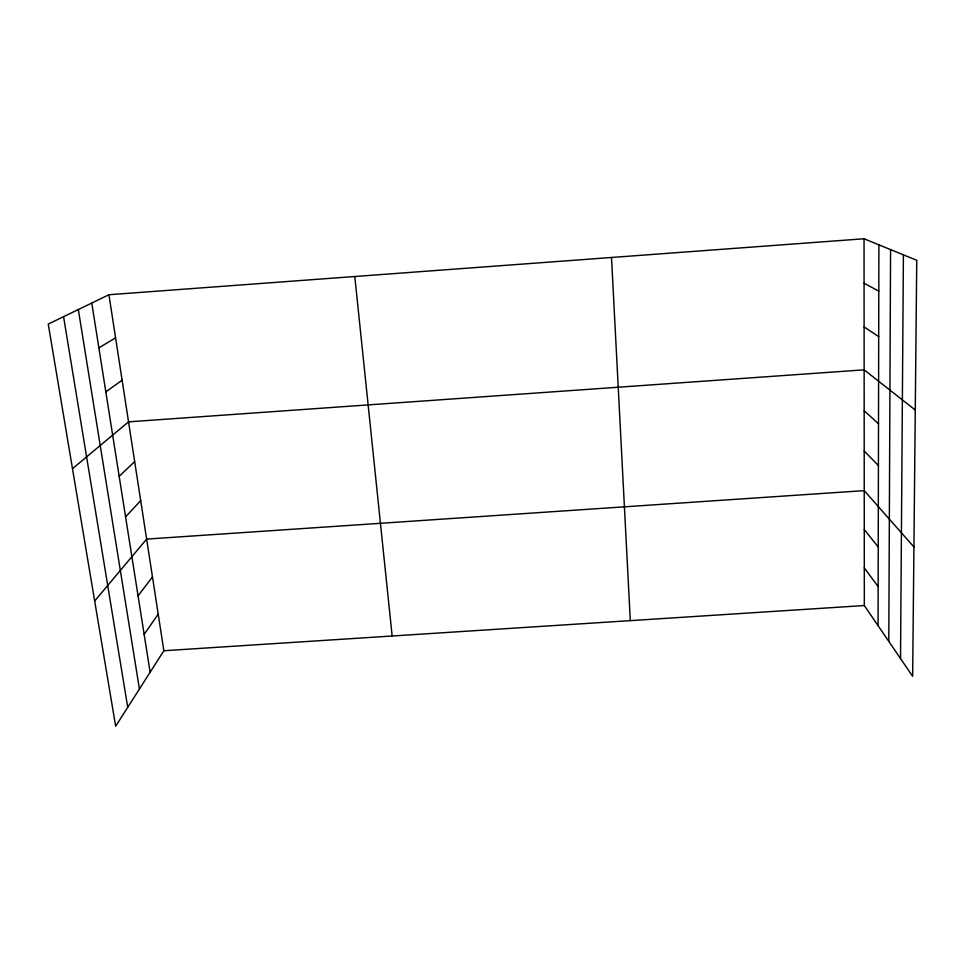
<?xml version="1.0" encoding="UTF-8"?>
<svg xmlns="http://www.w3.org/2000/svg" width="965" height="965" viewBox="0 0 965 965"><rect width="100%" height="100%" fill="white"/><g stroke="black" fill="none" stroke-linecap="round" stroke-linejoin="round"><path stroke-width="1.45" d="M878.066 625.658L878.898 244.833M888.789 641.375L890.574 249.597M900.526 658.576L903.409 254.844M108.924 294.735L163.857 650.736L115.655 726.235L48.25 324.095L108.924 294.735L864.037 238.765L916.75 260.297L912.649 676.332L864.326 605.538L864.037 238.765M144.147 634.367L158.212 614.126M138.055 595.863L152.47 576.913M94.667 601.05L146.632 539.097L864.23 490.63L913.927 546.986M125.571 516.866L140.697 500.654M119.165 476.348L134.666 461.584M72.484 468.676L128.538 421.85L864.133 369.836L915.278 410.053M105.824 391.887L122.121 380.21M98.864 347.87L115.583 337.846M163.857 650.736L864.326 605.538M864.073 283.24L878.801 291.141M864.109 326.918L878.693 336.592M864.17 410.776L878.512 423.744M864.206 451.041L878.415 465.54M864.266 529.556L878.234 546.974M864.29 567.854L878.15 586.648M63.569 316.689L127.73 707.333M78.334 309.536L139.43 689.01M91.784 303.034L150.13 672.243M354.794 276.509L392.152 636.007M611.508 257.486L630.302 620.64"/></g></svg>
